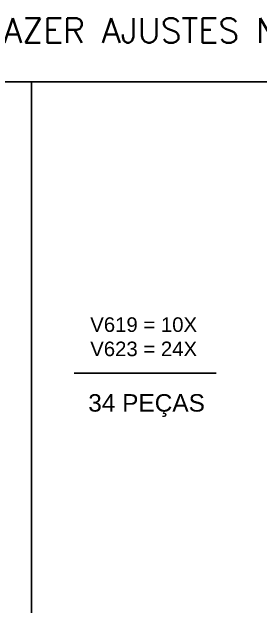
# Model space of a CAD drawing. Extents: x 18655 to 161354, y 153625 to 209880.
# Drawn here: x 20629.6 to 20834.2, y 206134.8 to 206624.8 of the extents above; entities that cross this region are included whole.
import ezdxf

# ---------------------------------------------------------------- set-up
doc = ezdxf.new("R2010")
doc.units = 0
for name, color, linetype in [('8', 111, 'CONTINUOUS'), ('HACHURA', 8, 'CONTINUOUS'), ('VIGAS', 3, 'CONTINUOUS')]:
    doc.layers.add(name, color=color, linetype=linetype)
doc.styles.add('R80-50', font='arial.ttf', dxfattribs={"height": 10})
doc.styles.get("Standard").update_dxf_attribs({"font": 'ROMANS.SHX'})

msp = doc.modelspace()

# ---------------------------------------------------------------- linework, layer by layer
at = {"layer": '8', "color": 5, "linetype": 'Continuous'}
for points in [[(20645.73, 205602.23), (20048.92, 205602.23), (20048.92, 206567.02), (20645.73, 206567.02)], [(21242.54, 205602.23), (20645.73, 205602.23), (20645.73, 206567.02), (21242.54, 206567.02)]]:
    msp.add_lwpolyline(points, close=True, dxfattribs=at)
at = {"layer": 'HACHURA', "color": 7}
msp.add_line((20680.88, 206326.86), (20798.04, 206326.86), dxfattribs=at)

# ---------------------------------------------------------------- texts
at = {"layer": '8', "color": 1, "linetype": 'Continuous'}
msp.add_text('REAPROVEITAR E FAZER AJUSTES NOS GARFOS EM LOCAL QUE ESTÃO EM OBRA.', height=20.16, dxfattribs=at).set_placement((20371.16, 206599.36))
at = {"layer": 'VIGAS', "color": 7, "attachment_point": 1, "style": 'R80-50'}
for s, width, insert, char_height in [('V619 = 10X\\PV623 = 24X', 124.324, (20694.19, 206372.91), 12), ('34 PEÇAS', 162.221, (20692.56, 206309.57), 14.4)]:
    msp.add_mtext_dynamic_manual_height_columns(s, width=width, gutter_width=50, heights=[0], dxfattribs=dict(at, insert=insert, char_height=char_height))

doc.saveas('drawing.dxf')
